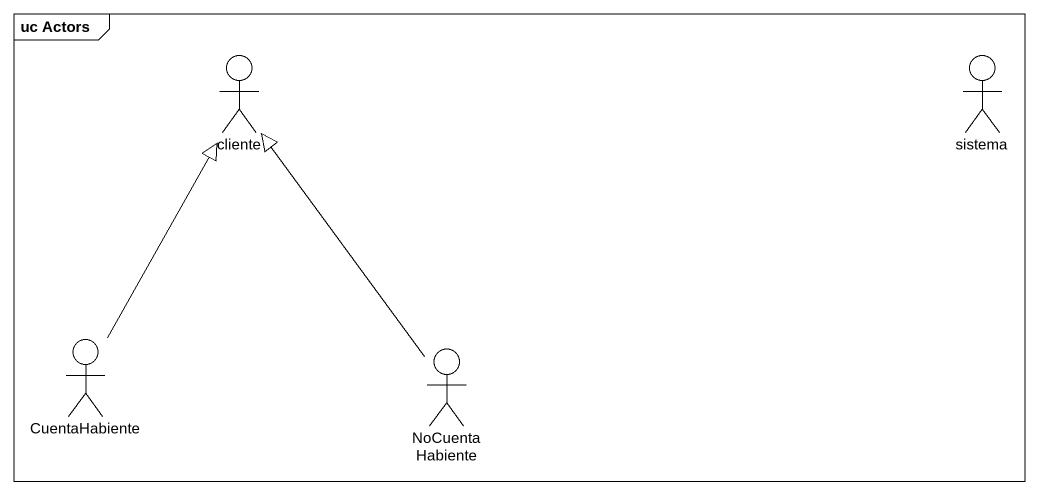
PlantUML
@startuml
mainframe uc Actors
actor cliente
actor sistema
actor CuentaHabiente
actor NoCuentaHabiente
CuentaHabiente -up-|> cliente
NoCuentaHabiente -up-|> cliente
@enduml
